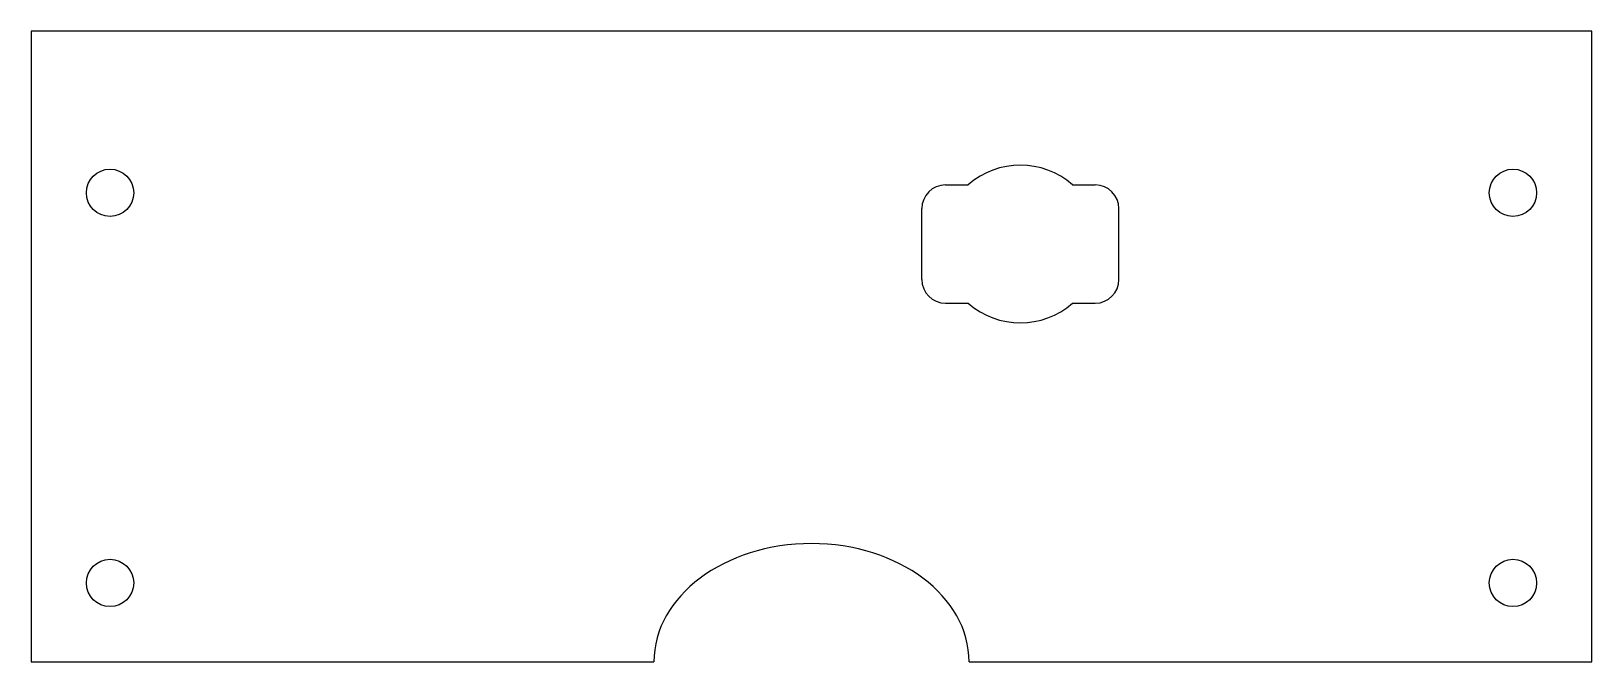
# Model space of a CAD drawing. Header units: millimetres. Extents: x -132.5 to -33.5, y 26.5 to 66.5.
import ezdxf

# ---------------------------------------------------------------- set-up
doc = ezdxf.new("R2010")
doc.units = ezdxf.units.MM

msp = doc.modelspace()

# ---------------------------------------------------------------- linework, layer by layer
at = {"color": 7, "linetype": 'Continuous', "lineweight": 25}
for p, q in [((-33.5, 66.5), (-132.5, 66.5)), ((-132.5, 66.5), (-132.5, 26.5)), ((-33.5, 26.5), (-33.5, 66.5)), ((-74.5, 56.75), (-73.057, 56.75)), ((-66.443, 56.75), (-65, 56.75)), ((-76, 50.75), (-76, 55.25)), ((-63.5, 50.75), (-63.5, 55.25)), ((-74.5, 49.25), (-73.057, 49.25)), ((-66.443, 49.25), (-65, 49.25)), ((-132.5, 26.5), (-93, 26.5)), ((-73, 26.5), (-33.5, 26.5))]:
    msp.add_line(p, q, dxfattribs=at)
for centre in [(-127.5, 56.25), (-38.5, 56.25), (-127.5, 31.5), (-38.5, 31.5)]:
    msp.add_circle(centre, 1.5, dxfattribs=at)
for centre, radius, start, end in [((-69.75, 53), 5, 48.59038, 131.40962), ((-74.5, 55.25), 1.5, 90, 180), ((-65, 55.25), 1.5, 0, 90), ((-74.5, 50.75), 1.5, 180, 270), ((-65, 50.75), 1.5, 270, 0), ((-69.75, 53), 5, 228.59038, 311.40962)]:
    msp.add_arc(centre, radius, start, end, dxfattribs=at)
msp.add_ellipse((-83, 26.5), major_axis=(-10, 0), ratio=0.75, start_param=3.141593, end_param=6.283185, dxfattribs=at)

doc.saveas('drawing.dxf')
